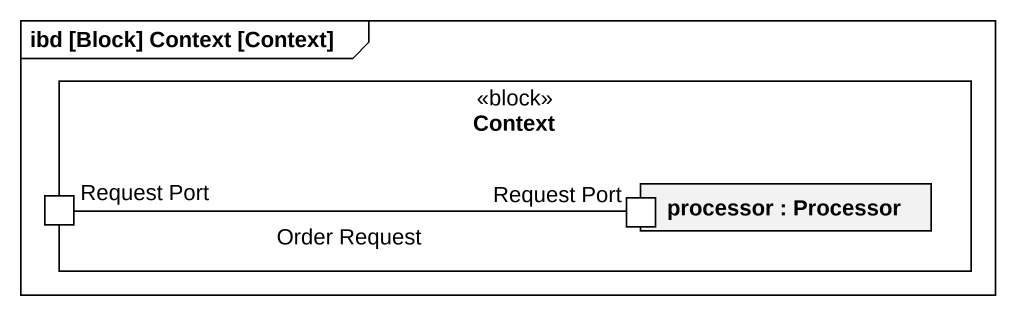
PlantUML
@startuml
mainframe ibd [Block] Context [Context]
rectangle Context <<block>> {
  port "Request Port" as Request_Port
  rectangle "processor : Processor" as processor {
    port "Request Port" as Request_Port_2
  }
}
Request_Port -right- Request_Port_2 : Order Request
@enduml
